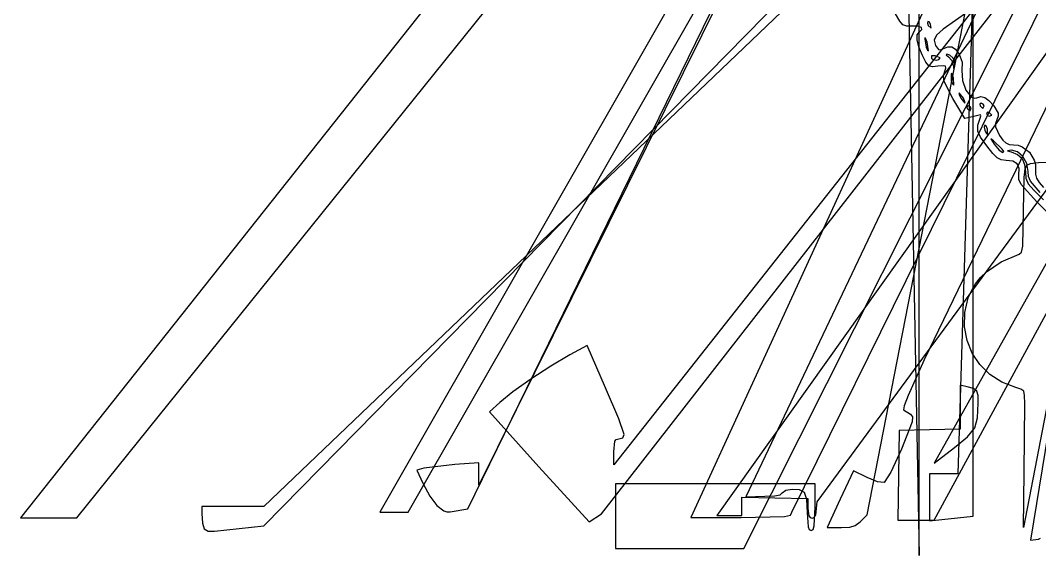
# Model space of a CAD drawing. Extents: x -109 to 333, y -74 to 385.
# Drawn here: x -109 to 39, y -3.2 to 74.5 of the extents above; entities that cross this region are included whole.
import ezdxf

# ---------------------------------------------------------------- set-up
doc = ezdxf.new("R2010")
doc.units = 0

msp = doc.modelspace()

# ---------------------------------------------------------------- linework, layer by layer
at = {"layer": 'Image'}
for p, q in [((90.704957, 323.61469), (37.7089, -0.956482)), ((13.9754, 2.732387), (71.079022, 294.9659)), ((92.878658, 293.13552), (36.7158, 0.902007)), ((162.68043, 258.12542), (23.7336, 10.2087)), ((23.7336, 1.95981), (162.68043, 258.12542)), ((104.731756, 255.69389), (-11.6383, 2.34935)), ((-43.999659, 3.576148), (73.780796, 244.417885)), ((75.380056, 244.659253), (-42.4004, 7.03971)), ((3.03729, 3.092387), (119.407296, 238.939154)), ((73.875436, 231.799477), (-56.7938, 3.10194)), ((-52.6545, 3.10194), (78.0147, 231.799477)), ((119.712861, 190.406515), (-22.8079, 9.97962)), ((-24.59204, 2.863137), (116.11692, 183.290045)), ((23.074938, 168.776903), (-108.997, 2.29691)), ((-100.778, 2.29691), (31.49156, 166.606035)), ((6.75614, 4.59916), (125.11489, 165.664644)), ((106.907381, 163.689104), (-7.83576, 2.62361)), ((68.188448, 156.540127), (-3.60876, 5.34648)), ((21.5699, -3.20164), (21.5699, 154.094)), ((-3.9043, -2.17945), (72.810038, 150.51614)), ((18.63144, 150.5194), (21.5699, -3.20164)), ((70.776772, 141.864303), (-73.6602, 3.93537)), ((31.269164, 141.864091), (27.1724, 8.69394)), ((-73.616275, 1.118382), (61.8334, 139.047306)), ((29.41298, 2.521274), (29.41229, 135.691421)), ((28.606209, 75.769883), (26.837321, 74.504467)), ((18.719645, 74.403188), (18.110124, 75.44803)), ((19.199948, 73.853531), (18.719645, 74.403188)), ((22.803284, 74.360458), (22.749485, 74.115891)), ((22.749485, 74.115891), (22.87198, 73.779758)), ((22.9954, 74.316533), (22.803284, 74.360458)), ((23.20545, 73.95911), (22.9954, 74.316533)), ((26.837321, 74.504467), (25.025912, 73.230328)), ((19.744621, 73.658346), (19.199948, 73.853531)), ((20.547254, 73.67692), (19.744621, 73.658346)), ((21.380624, 73.658313), (20.547254, 73.67692)), ((21.262186, 72.38714), (21.570384, 72.81397)), ((21.865588, 73.477368), (21.380624, 73.658313)), ((21.570384, 72.81397), (21.947168, 73.180462)), ((21.947168, 73.180462), (21.865588, 73.477368)), ((22.87198, 73.779758), (23.273274, 73.39565)), ((23.205451, 73.95911), (23.20545, 73.95911)), ((23.273274, 73.39565), (23.205451, 73.95911)), ((25.025912, 73.230328), (24.04779, 72.338877)), ((21.238492, 71.669916), (21.262186, 72.38714)), ((21.498067, 70.671302), (21.238492, 71.669916)), ((22.393564, 71.966081), (22.354848, 71.809933)), ((22.354848, 71.809933), (22.549153, 70.611205)), ((22.475071, 71.92721), (22.393564, 71.966081)), ((22.7187, 71.3277), (22.475071, 71.92721)), ((22.920991, 70.088523), (22.7187, 71.327703)), ((22.7187, 71.327703), (22.7187, 71.3277)), ((24.04779, 72.338877), (23.735951, 71.621877)), ((23.735951, 71.621877), (23.923391, 70.871087)), ((22.039674, 69.4003), (21.498067, 70.671302)), ((22.549153, 70.611205), (22.742824, 70.174313)), ((22.742824, 70.174313), (22.920991, 70.088523)), ((23.923391, 70.871087), (24.368965, 70.269958)), ((24.368965, 70.269958), (24.637452, 70.245633)), ((24.637452, 70.245633), (24.984521, 70.383351)), ((24.984521, 70.383351), (25.723504, 70.681559)), ((25.568461, 69.604055), (25.462243, 69.483338)), ((26.001318, 69.451644), (25.568461, 69.604055)), ((25.723504, 70.681559), (26.316994, 70.668519)), ((26.316994, 70.668519), (26.832795, 70.322268)), ((26.832795, 70.322268), (27.338711, 69.620844)), ((27.338711, 69.620844), (27.787752, 68.459689)), ((22.543156, 68.427712), (22.039674, 69.4003)), ((22.957866, 67.929446), (22.543156, 68.427712)), ((23.354575, 69.362376), (23.322321, 69.032056)), ((23.322321, 69.032056), (23.583272, 68.810303)), ((23.855622, 69.340694), (23.354575, 69.362376)), ((23.583272, 68.810303), (24.008462, 68.740475)), ((24.58006, 69.04724), (23.855622, 69.340694)), ((24.008462, 68.740475), (24.405016, 68.820248)), ((24.405016, 68.820248), (24.580061, 69.047296)), ((24.580061, 69.047296), (24.58006, 69.04724)), ((25.462243, 69.483338), (25.802686, 69.209057)), ((25.802686, 69.209057), (26.280586, 68.694973)), ((26.4462, 69.069131), (26.001318, 69.451644)), ((26.280586, 68.694973), (26.504854, 67.997567)), ((26.714872, 68.48453), (26.4462, 69.069133)), ((26.4462, 69.069133), (26.4462, 69.069131)), ((26.724076, 67.846183), (26.714872, 68.48453)), ((27.787752, 68.459689), (27.761793, 67.215074)), ((23.465757, 67.777213), (22.957866, 67.929446)), ((24.248784, 67.84272), (23.465757, 67.777213)), ((25.027059, 67.930745), (24.248784, 67.84272)), ((25.388506, 67.869214), (25.027059, 67.930745)), ((25.062124, 66.33817), (25.21757, 66.979826)), ((25.21757, 66.979826), (25.422289, 67.578712)), ((25.422289, 67.578712), (25.388506, 67.869214)), ((26.252942, 66.792502), (26.17464, 66.686709)), ((26.17464, 66.686709), (26.21323, 65.713717)), ((26.346844, 66.723684), (26.252942, 66.792502)), ((26.53425, 66.134655), (26.346844, 66.723684)), ((26.504854, 67.997567), (26.574801, 67.469491)), ((26.574801, 67.469491), (26.724076, 67.846183)), ((27.761793, 67.215074), (27.821399, 65.789271)), ((25.166477, 65.641346), (25.062124, 66.33817)), ((26.45114, 63.165116), (25.166477, 65.641346)), ((26.21323, 65.713717), (26.378402, 65.280467)), ((26.378402, 65.280467), (26.584709, 65.099859)), ((26.534251, 66.134659), (26.53425, 66.134655)), ((26.584709, 65.099859), (26.534251, 66.134659)), ((27.821399, 65.789271), (28.343544, 64.384308)), ((27.376, 63.971), (27.36144, 63.749925)), ((27.36144, 63.749925), (27.590627, 63.218399)), ((27.9669, 63.2184), (27.376, 63.971)), ((28.343544, 64.384308), (29.110511, 63.403168)), ((40.468433, 62.8772), (22.299733, 25.2038)), ((28.19237, 60.258626), (26.45114, 63.165116)), ((27.590627, 63.218399), (28.181549, 62.465798)), ((27.966922, 63.218399), (27.9669, 63.2184)), ((28.196109, 62.686873), (27.966922, 63.218399)), ((28.181549, 62.465798), (28.196109, 62.686873)), ((29.110511, 63.403168), (29.517766, 63.197464)), ((29.517766, 63.197464), (29.904583, 63.248834)), ((29.904583, 63.248834), (30.49784, 63.441774)), ((30.579237, 62.465873), (30.36611, 62.355337)), ((30.36611, 62.355337), (30.413296, 62.089586)), ((30.49784, 63.441774), (31.069015, 63.332509)), ((30.86068, 62.355337), (30.579237, 62.465873)), ((30.97774, 62.089586), (30.86068, 62.355337)), ((31.069015, 63.332509), (31.679991, 62.892277)), ((31.679991, 62.892277), (32.392653, 62.092314)), ((28.697297, 62.089587), (28.48417, 61.979051)), ((28.48417, 61.979051), (28.531356, 61.7133)), ((28.531356, 61.7133), (28.929862, 61.336985)), ((28.97874, 61.979051), (28.697297, 62.089587)), ((28.929862, 61.336985), (29.0958, 61.7133)), ((29.0958, 61.7133), (28.97874, 61.979051)), ((29.0958, 61.7133), (29.0958, 61.7133)), ((30.43827, 60.772913), (29.4912, 60.534442)), ((30.413296, 62.089586), (30.811802, 61.713299)), ((30.51596, 60.631462), (30.43827, 60.772913)), ((30.811802, 61.713299), (30.97774, 62.089586)), ((30.97774, 62.089586), (30.97774, 62.089586)), ((31.463657, 61.196001), (31.35312, 60.982888)), ((31.35312, 60.982888), (31.463657, 60.701449)), ((31.729415, 61.148722), (31.463657, 61.196001)), ((31.463657, 60.701449), (31.729415, 60.584391)), ((32.10571, 60.750225), (31.729415, 61.148722)), ((31.729415, 60.584391), (32.10571, 60.750338)), ((32.10571, 60.750338), (32.10571, 60.750225)), ((32.392653, 62.092314), (33.011629, 61.041905)), ((33.011629, 61.041905), (33.004521, 60.600106)), ((29.4912, 60.534442), (28.19237, 60.258626)), ((30.066541, 59.278303), (30.408458, 60.295739)), ((30.069896, 58.446854), (30.066541, 59.278303)), ((30.408458, 60.295739), (30.51596, 60.631462)), ((31.070834, 59.298565), (31.013509, 59.002029)), ((31.261753, 59.205057), (31.070834, 59.298565)), ((32.628651, 59.544592), (32.620604, 59.059485)), ((32.81523, 60.076124), (32.628651, 59.544592)), ((33.004521, 60.600106), (32.81523, 60.076124)), ((30.481307, 57.537945), (30.069896, 58.446854)), ((31.013509, 59.002029), (31.10594, 58.548127)), ((31.10594, 58.548127), (31.286702, 58.132395)), ((31.45839, 58.717893), (31.261753, 59.205057)), ((31.286702, 58.132395), (31.49437, 57.950365)), ((31.49437, 57.950365), (31.45839, 58.717896)), ((31.45839, 58.717896), (31.45839, 58.717893)), ((32.620604, 59.059485), (33.217264, 57.789754)), ((33.217264, 57.789754), (33.683132, 57.118455)), ((31.363562, 56.288129), (30.481307, 57.537945)), ((32.22753, 55.202346), (31.363562, 56.288129)), ((32.3298, 57.00955), (31.961599, 57.318566)), ((31.961599, 57.318566), (32.449496, 56.539171)), ((33.5892, 55.7866), (32.3298, 57.00955)), ((32.449496, 56.539171), (33.164625, 55.675463)), ((33.683132, 57.118455), (34.123443, 56.707458)), ((34.123443, 56.707458), (34.62242, 56.501434)), ((34.62242, 56.501434), (35.264284, 56.445054)), ((35.264284, 56.445054), (35.91837, 56.367291)), ((35.91837, 56.367291), (36.534553, 56.146966)), ((32.88501, 54.564367), (32.22753, 55.202346)), ((33.164625, 55.675463), (33.708896, 55.316221)), ((33.862036, 55.447577), (33.589197, 55.7866)), ((33.589197, 55.7866), (33.5892, 55.7866)), ((33.708896, 55.316221), (33.862036, 55.447577)), ((34.956908, 55.648922), (34.385197, 55.586206)), ((34.385197, 55.586206), (34.928426, 55.421931)), ((34.928426, 55.421931), (35.845928, 55.052233)), ((35.841541, 55.421795), (34.956908, 55.648922)), ((36.616213, 54.737267), (35.841541, 55.421795)), ((35.845928, 55.052233), (36.49135, 54.450235)), ((36.534553, 56.146966), (37.582873, 55.356422)), ((37.582873, 55.356422), (38.268581, 54.229004)), ((33.484736, 54.263068), (32.88501, 54.564367)), ((34.175442, 54.187329), (33.484736, 54.263068)), ((35.146542, 54.056886), (34.175442, 54.187329)), ((35.77998, 53.66366), (35.146542, 54.056886)), ((36.078276, 53.004809), (35.77998, 53.66366)), ((36.49135, 54.450235), (36.872717, 53.604618)), ((37.165592, 53.741685), (36.616213, 54.737267)), ((36.872717, 53.604618), (36.998056, 52.504061)), ((36.964182, 52.946406), (37.167351, 53.508197)), ((37.374348, 52.581392), (37.165592, 53.741685)), ((37.167351, 53.508197), (37.709902, 53.710318)), ((37.709902, 53.710318), (38.897667, 53.850921)), ((38.268581, 54.229004), (38.431498, 53.587587)), ((38.431498, 53.587587), (38.451014, 52.920294)), ((38.897667, 53.850921), (43.376231, 53.959752)), ((36.025196, 51.411621), (36.043952, 52.077489)), ((36.043952, 52.077489), (36.078276, 53.004809)), ((36.823695, 51.696093), (36.964182, 52.946406)), ((36.998056, 52.504061), (37.066715, 51.582128)), ((37.444178, 51.822017), (37.374348, 52.581392)), ((37.705179, 51.146945), (37.444178, 51.822017)), ((38.451014, 52.920294), (38.444878, 52.189421)), ((38.444878, 52.189421), (38.603203, 51.578491)), ((36.345216, 50.69795), (36.025196, 51.411621)), ((38.632022, 48.177039), (36.345216, 50.69795)), ((36.715796, 46.911207), (36.823695, 51.696093)), ((37.066715, 51.582128), (37.400653, 50.79413)), ((37.400653, 50.79413), (38.19181, 49.843441)), ((39.109748, 49.501192), (37.705179, 51.146945)), ((38.603203, 51.578491), (38.976679, 50.971402)), ((38.976679, 50.971402), (39.615994, 50.252054)), ((38.19181, 49.843441), (39.632126, 48.433431)), ((41.424822, 45.365289), (38.632022, 48.177039)), ((36.608454, 41.733564), (36.715796, 46.911207)), ((36.409827, 40.85262), (36.608454, 41.733564)), ((33.472058, 39.472452), (36.057276, 40.557527)), ((36.057276, 40.557527), (36.409827, 40.85262)), ((31.341607, 38.017803), (33.472058, 39.472452)), ((29.725724, 36.245097), (30.465608, 37.167988)), ((30.465608, 37.167988), (31.341607, 38.017803)), ((29.129432, 35.25557), (29.725724, 36.245097)), ((28.195966, 32.097164), (28.684206, 34.205847)), ((28.684206, 34.205847), (29.129432, 35.25557)), ((28.149289, 30.02237), (28.195966, 32.097164)), ((28.516301, 28.033932), (28.149289, 30.02237)), ((-26.68613, 27.294937), (-29.1685, 25.938137)), ((-23.9877, 21.177277), (-26.68613, 27.294937)), ((29.269129, 26.184317), (28.516301, 28.033932)), ((-29.1685, 25.938137), (-31.927573, 24.318595)), ((22.299733, 25.2038), (19.937807, 20.055039)), ((30.379899, 24.525993), (29.269129, 26.184317)), ((-31.927573, 24.318595), (-34.852535, 22.424657)), ((31.820737, 23.111429), (30.379899, 24.525993)), ((-34.852535, 22.424657), (-37.485529, 20.565497)), ((33.563771, 21.993091), (31.820737, 23.111429)), ((-22.083894, 16.66324), (-23.9877, 21.177277)), ((27.49655, 21.541545), (27.4965, 18.3478)), ((28.53137, 21.2942), (27.49655, 21.541545)), ((29.440434, 21.039309), (28.53137, 21.2942)), ((29.916941, 20.696574), (29.440434, 21.039309)), ((35.581126, 21.223447), (33.563771, 21.993091)), ((36.337651, 20.984573), (35.581126, 21.223447)), ((36.729463, 20.654621), (36.337651, 20.984573)), ((-37.485529, 20.565497), (-39.3687, 19.050287)), ((19.937807, 20.055039), (19.351973, 18.533021)), ((30.10048, 20.058591), (29.916941, 20.696574)), ((30.13064, 18.91796), (30.10048, 20.058591)), ((36.873854, 20.023436), (36.729463, 20.654621)), ((36.888116, 18.880867), (36.873854, 20.023436)), ((-39.3687, 19.050287), (-40.85163, 17.693677)), ((19.351973, 18.533021), (19.260853, 17.94653)), ((19.260853, 17.94653), (20.312243, 17.342846)), ((27.4965, 18.3478), (27.4965, 15.1541)), ((30.043984, 16.791072), (30.13064, 18.91796)), ((36.794043, 8.898297), (36.888116, 18.880867)), ((-40.85163, 17.693677), (-33.69114, 9.697387)), ((-21.296, 14.401097), (-22.083894, 16.66324)), ((20.312243, 17.342846), (20.603297, 16.962854)), ((20.603297, 16.962854), (20.539581, 16.223549)), ((29.613898, 15.332148), (30.043984, 16.791072)), ((18.65356, 14.942066), (18.550603, 8.450956)), ((23.07504, 15.048086), (18.65356, 14.942066)), ((20.539581, 16.223549), (18.972213, 12.235316)), ((27.4965, 15.1541), (23.07504, 15.048086)), ((28.585202, 14.064184), (29.613898, 15.332148)), ((-22.8079, 11.8611), (-22.676196, 13.413319)), ((-22.676196, 13.413319), (-22.448067, 13.677903)), ((-22.448067, 13.677903), (-22.05531, 13.74258)), ((-22.05531, 13.74258), (-21.503457, 13.919808)), ((-21.503457, 13.919808), (-21.296, 14.401097)), ((26.70272, 12.51018), (28.585202, 14.064184)), ((-22.8079, 9.97962), (-22.8079, 11.8611)), ((18.972213, 12.235316), (17.420159, 8.896847)), ((23.7336, 10.2087), (26.70272, 12.51018)), ((-50.38862, 9.494693), (-51.41537, 9.207651)), ((-51.41537, 9.207651), (-50.541089, 7.326171)), ((-45.88114, 10.021819), (-50.38862, 9.494693)), ((-42.4004, 10.2619), (-45.88114, 10.021819)), ((-42.4004, 7.03971), (-42.4004, 10.2619)), ((-33.69114, 9.697387), (-26.35934, 1.701097)), ((12.016413, 9.105634), (10.098483, 5.003834)), ((13.974383, 8.145351), (12.016413, 9.105634)), ((17.420159, 8.896847), (16.464063, 7.389106)), ((36.7158, 0.902007), (36.794043, 8.898297)), ((15.513393, 7.527089), (13.974383, 8.145351)), ((16.464063, 7.389106), (15.513393, 7.527089)), ((18.550603, 8.450956), (18.44764, 1.959846)), ((27.1724, 8.69394), (23.0751, 8.69394)), ((23.0751, 8.69394), (23.0751, 5.2588)), ((-50.541089, 7.326171), (-49.519639, 5.413824)), ((-8.06344, 7.22796), (-22.5508, 7.22796)), ((-22.5508, 7.22796), (-22.5508, 2.52426)), ((6.42396, 7.22796), (-8.06344, 7.22796)), ((1.66819, 5.910924), (2.183474, 6.309249)), ((2.183474, 6.309249), (3.109771, 6.46885)), ((3.109771, 6.46885), (4.109107, 6.377709)), ((4.109107, 6.377709), (4.84351, 6.023813)), ((4.84351, 6.023813), (5.167789, 4.978299)), ((6.423953, 3.841293), (6.42396, 7.22796)), ((-49.519639, 5.413824), (-48.501696, 4.060975)), ((-4.22015, 3.95189), (-4.22015, 5.28016)), ((-4.22015, 5.28016), (0.57762, 5.174846)), ((-3.60876, 5.34648), (0.519699, 5.455073)), ((0.519699, 5.455073), (1.352441, 5.627397)), ((0.57762, 5.174846), (5.37539, 5.069529)), ((1.352441, 5.627397), (1.66819, 5.910924)), ((5.167789, 4.978299), (5.295065, 3.013443)), ((5.37539, 5.069529), (5.3754, 3.65817)), ((6.527241, 2.714971), (6.75614, 4.59916)), ((10.098483, 5.003834), (8.180563, 0.902034)), ((23.0751, 5.2588), (23.0751, 1.82366)), ((-73.6602, 3.93537), (-82.6474, 3.93537)), ((-82.6474, 3.93537), (-82.642235, 2.90056)), ((-56.7938, 3.10194), (-54.7241, 3.10194)), ((-54.7241, 3.10194), (-52.6545, 3.10194)), ((-48.501696, 4.060975), (-47.514246, 3.296116)), ((-47.514246, 3.296116), (-47.040387, 3.143087)), ((-47.040387, 3.143087), (-46.584269, 3.147741)), ((-46.584269, 3.147741), (-43.999659, 3.576148)), ((-4.22015, 2.62361), (-4.22015, 3.95189)), ((2.882936, 2.674883), (3.03729, 3.092387)), ((5.295065, 3.013443), (5.409892, 0.975173)), ((5.3754, 3.65817), (5.511123, 2.553311)), ((6.3142, 1.11315), (6.423953, 3.841293)), ((-108.997, 2.29691), (-104.888, 2.29691)), ((-104.888, 2.29691), (-100.778, 2.29691)), ((-82.642235, 2.90056), (-82.560968, 1.513065)), ((-82.560968, 1.513065), (-82.281885, 0.700969)), ((-26.35934, 1.701097), (-24.59204, 2.863137)), ((-22.5508, 2.52426), (-22.5508, -2.17945)), ((-11.6383, 2.34935), (-4.30048, 2.34935)), ((-7.83576, 2.62361), (-4.22015, 2.62361)), ((-4.30048, 2.34935), (2.014199, 2.452954)), ((2.014199, 2.452954), (2.882936, 2.674883)), ((5.511123, 2.553311), (5.703897, 2.317756)), ((5.703897, 2.317756), (6.000496, 2.24706)), ((6.000496, 2.24706), (6.315588, 2.34908)), ((6.315588, 2.34908), (6.527241, 2.714971)), ((12.270744, 1.153703), (13.005009, 1.699959)), ((13.005009, 1.699959), (13.9754, 2.732387)), ((18.44764, 1.959846), (21.0906, 1.95981)), ((21.0906, 1.95981), (23.7336, 1.95981)), ((23.0751, 1.82366), (24.86251, 2.044437)), ((24.86251, 2.044437), (29.41298, 2.521274)), ((-82.281885, 0.700969), (-81.7266, 0.355513)), ((-81.7266, 0.355513), (-80.816725, 0.36794)), ((-80.816725, 0.36794), (-73.616275, 1.118382)), ((5.409892, 0.975173), (5.582995, 0.569873)), ((5.582995, 0.569873), (5.859509, 0.454633)), ((5.859509, 0.454633), (6.141731, 0.595744)), ((6.141731, 0.595744), (6.3142, 1.11315)), ((8.180563, 0.902034), (10.2551, 0.902007)), ((10.2551, 0.902007), (11.458731, 0.939193)), ((11.458731, 0.939193), (12.270744, 1.153703)), ((37.7089, -0.956482), (38.900213, -0.829812)), ((38.900213, -0.829812), (39.177351, -0.662258)), ((-22.5508, -2.17945), (-13.2276, -2.17945)), ((-13.2276, -2.17945), (-3.9043, -2.17945))]:
    msp.add_line(p, q, dxfattribs=at)

doc.saveas('drawing.dxf')
